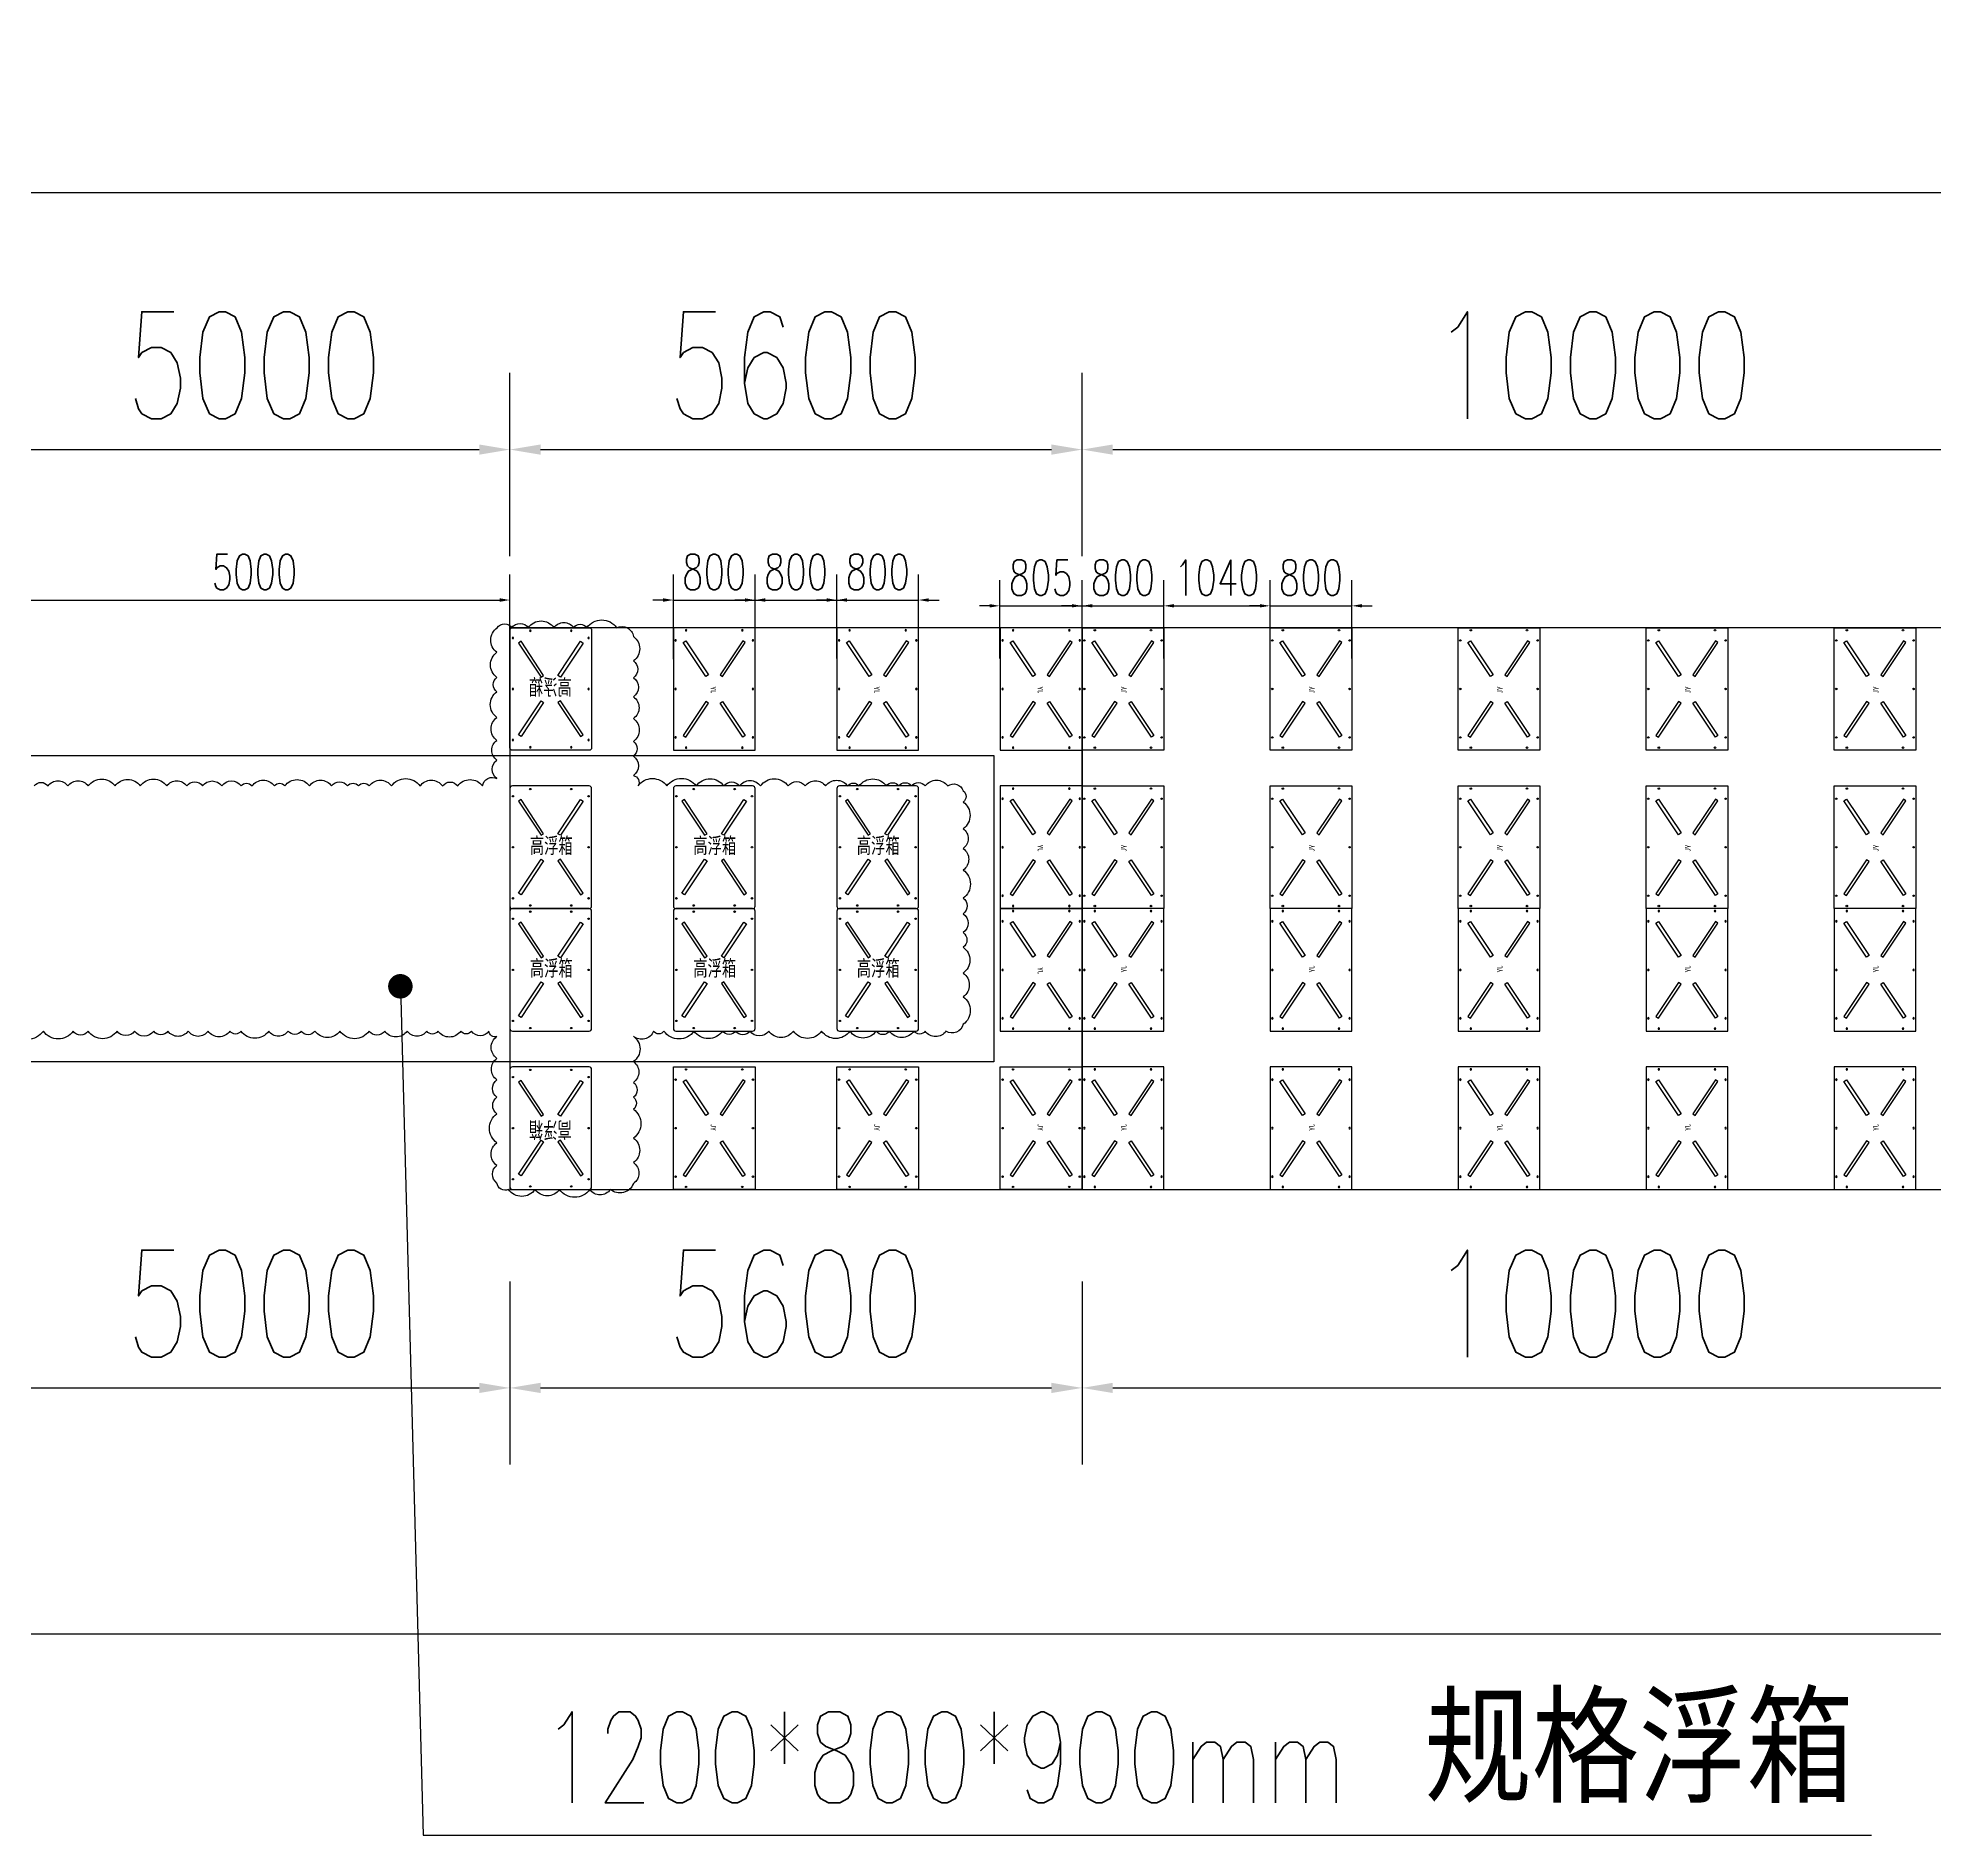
# Model space of a CAD drawing. Header units: millimetres. Extents: x -1471591 to 944464, y -468930 to 547002.
# Drawn here: x -963411 to -944853, y 50202 to 67797 of the extents above; entities that cross this region are included whole.
import ezdxf

# ---------------------------------------------------------------- set-up
doc = ezdxf.new("R2010")
doc.units = ezdxf.units.MM
doc.header["$LTSCALE"] = 10
doc.header["$PDMODE"] = 35
for name, color, linetype in [('DIM_LEAD', 3, 'Continuous'), ('PUB_TEXT', 7, 'Continuous'), ('W-FLOAT_BOWL浮筒', 253, 'Continuous'), ('W-STEEL_FRAME钢架', 3, 'Continuous')]:
    doc.layers.add(name, color=color, linetype=linetype)
doc.styles.add('_TCH_DIM', font='SIMPLEX.shx', dxfattribs={"bigfont": 'hztxt.shx'})
doc.styles.get("Standard").update_dxf_attribs({"font": 'simplex.shx', "width": 0.8, "bigfont": 'hztxt.shx'})
doc.styles.add('STANDARD_T3', font='simplex.shx', dxfattribs={"width": 0.7, "bigfont": 'hztxt.shx'})
doc.styles.add('黑体', font='simhei.ttf', dxfattribs={"width": 0.8})
doc.dimstyles.new('W&&100', dxfattribs={"dimtxt": 350, "dimasz": 100, "dimexe": 250, "dimexo": 300, "dimgap": 100, "dimtad": 1, "dimdec": 0, "dimzin": 0, "dimdsep": 46, "dimtxsty": 'STANDARD_T3', "dimcen": 0.09, "dimclrd": 1, "dimclre": 1, "dimclrt": 7, "dimazin": 2, "dimtfac": 1, "dimtdec": 0, "dimtix": 1, "dimtmove": 2, "dimatfit": 3, "dimfxl": 0, "dimtolj": 1, "dimtzin": 0, "dimarcsym": 0})
doc.dimstyles.new('W&&300', dxfattribs={"dimtxt": 1050, "dimasz": 300, "dimexe": 750, "dimexo": 900, "dimgap": 300, "dimtad": 1, "dimdec": 0, "dimzin": 0, "dimdsep": 46, "dimtxsty": 'STANDARD_T3', "dimcen": 0.09, "dimclrd": 1, "dimclre": 1, "dimclrt": 7, "dimazin": 2, "dimtfac": 1, "dimtdec": 0, "dimtix": 1, "dimtmove": 2, "dimatfit": 3, "dimfxl": 0, "dimtolj": 1, "dimtzin": 0, "dimarcsym": 0})

# ---------------------------------------------------------------- blocks, each defined once
blk = doc.blocks.new('*D1755')
at = {"layer": 'Defpoints', "color": 0, "transparency": 16777216}
for p in [(-885692, 66283), (-980692, 62023), (-885692, 62023)]:
    blk.add_point(p, dxfattribs=at)
at = {"layer": 'W-STEEL_FRAME钢架', "color": 1, "lineweight": -2, "transparency": 16777216}
for p, q in [((-980692, 62923), (-980692, 67033)), ((-885692, 62923), (-885692, 67033)), ((-980392, 66283), (-885992, 66283))]:
    blk.add_line(p, q, dxfattribs=at)
at = {"layer": 'W-STEEL_FRAME钢架', "color": 1, "transparency": 16777216}
for points in [[(-980392, 66333), (-980392, 66233), (-980692, 66283)], [(-885992, 66333), (-885992, 66233), (-885692, 66283)]]:
    blk.add_solid(points, dxfattribs=at)
at = {"layer": 'W-STEEL_FRAME钢架', "color": 7, "transparency": 16777216, "insert": (-933192, 67108), "char_height": 1050, "attachment_point": 5, "style": 'STANDARD_T3'}
blk.add_mtext('\\A1;95000', dxfattribs=at)
blk = doc.blocks.new('*D1107')
at = {"layer": 'Defpoints', "color": 0, "transparency": 16777216}
for p in [(-958792, 62294), (-963792, 61423), (-958792, 61423)]:
    blk.add_point(p, dxfattribs=at)
at = {"layer": 'W-STEEL_FRAME钢架', "color": 1, "lineweight": -2, "transparency": 16777216}
for p, q in [((-963792, 61723), (-963792, 62544)), ((-958792, 61723), (-958792, 62544)), ((-963692, 62294), (-958892, 62294))]:
    blk.add_line(p, q, dxfattribs=at)
at = {"layer": 'W-STEEL_FRAME钢架', "color": 1, "transparency": 16777216}
for points in [[(-963692, 62311), (-963692, 62277), (-963792, 62294)], [(-958892, 62311), (-958892, 62277), (-958792, 62294)]]:
    blk.add_solid(points, dxfattribs=at)
at = {"layer": 'W-STEEL_FRAME钢架', "color": 7, "transparency": 16777216, "insert": (-961292, 62569), "char_height": 350, "attachment_point": 5, "style": 'STANDARD_T3'}
blk.add_mtext('\\A1;5000', dxfattribs=at)
blk = doc.blocks.new('*D1108')
at = {"layer": 'Defpoints', "color": 0, "transparency": 16777216}
for p in [(-956392, 62294), (-957192, 61416), (-956392, 61423)]:
    blk.add_point(p, dxfattribs=at)
at = {"layer": 'W-STEEL_FRAME钢架', "color": 1, "lineweight": -2, "transparency": 16777216}
for p, q in [((-957192, 61716), (-957192, 62544)), ((-956392, 61723), (-956392, 62544)), ((-957292, 62294), (-957392, 62294)), ((-957192, 62294), (-956392, 62294)), ((-956292, 62294), (-956192, 62294))]:
    blk.add_line(p, q, dxfattribs=at)
at = {"layer": 'W-STEEL_FRAME钢架', "color": 1, "transparency": 16777216}
for points in [[(-957292, 62311), (-957292, 62277), (-957192, 62294)], [(-956292, 62311), (-956292, 62277), (-956392, 62294)]]:
    blk.add_solid(points, dxfattribs=at)
at = {"layer": 'W-STEEL_FRAME钢架', "color": 7, "transparency": 16777216, "insert": (-956792, 62569), "char_height": 350, "attachment_point": 5, "style": 'STANDARD_T3'}
blk.add_mtext('\\A1;800', dxfattribs=at)
blk = doc.blocks.new('*D1109')
at = {"layer": 'Defpoints', "color": 0, "transparency": 16777216}
for p in [(-955592, 62294), (-956392, 61423), (-955592, 61423)]:
    blk.add_point(p, dxfattribs=at)
at = {"layer": 'W-STEEL_FRAME钢架', "color": 1, "lineweight": -2, "transparency": 16777216}
for p, q in [((-956392, 61723), (-956392, 62544)), ((-955592, 61723), (-955592, 62544)), ((-956492, 62294), (-956592, 62294)), ((-956392, 62294), (-955592, 62294)), ((-955492, 62294), (-955392, 62294))]:
    blk.add_line(p, q, dxfattribs=at)
at = {"layer": 'W-STEEL_FRAME钢架', "color": 1, "transparency": 16777216}
for points in [[(-956492, 62311), (-956492, 62277), (-956392, 62294)], [(-955492, 62311), (-955492, 62277), (-955592, 62294)]]:
    blk.add_solid(points, dxfattribs=at)
at = {"layer": 'W-STEEL_FRAME钢架', "color": 7, "transparency": 16777216, "insert": (-955992, 62569), "char_height": 350, "attachment_point": 5, "style": 'STANDARD_T3'}
blk.add_mtext('\\A1;800', dxfattribs=at)
blk = doc.blocks.new('*D1110')
at = {"layer": 'Defpoints', "color": 0, "transparency": 16777216}
for p in [(-954792, 62294), (-955592, 61423), (-954792, 61423)]:
    blk.add_point(p, dxfattribs=at)
at = {"layer": 'W-STEEL_FRAME钢架', "color": 1, "lineweight": -2, "transparency": 16777216}
for p, q in [((-955592, 61723), (-955592, 62544)), ((-954792, 61723), (-954792, 62544)), ((-955692, 62294), (-955792, 62294)), ((-955592, 62294), (-954792, 62294)), ((-954692, 62294), (-954592, 62294))]:
    blk.add_line(p, q, dxfattribs=at)
at = {"layer": 'W-STEEL_FRAME钢架', "color": 1, "transparency": 16777216}
for points in [[(-955692, 62311), (-955692, 62277), (-955592, 62294)], [(-954692, 62311), (-954692, 62277), (-954792, 62294)]]:
    blk.add_solid(points, dxfattribs=at)
at = {"layer": 'W-STEEL_FRAME钢架', "color": 7, "transparency": 16777216, "insert": (-955192, 62569), "char_height": 350, "attachment_point": 5, "style": 'STANDARD_T3'}
blk.add_mtext('\\A1;800', dxfattribs=at)
blk = doc.blocks.new('*D50')
at = {"layer": 'Defpoints', "color": 0, "transparency": 16777216}
for p in [(-953192, 62237), (-953997, 61423), (-953192, 61423)]:
    blk.add_point(p, dxfattribs=at)
at = {"layer": 'W-STEEL_FRAME钢架', "color": 1, "lineweight": -2, "transparency": 16777216}
for p, q in [((-953997, 61723), (-953997, 62487)), ((-953192, 61723), (-953192, 62487)), ((-954097, 62237), (-954197, 62237)), ((-953997, 62237), (-953192, 62237)), ((-953092, 62237), (-952992, 62237))]:
    blk.add_line(p, q, dxfattribs=at)
at = {"layer": 'W-STEEL_FRAME钢架', "color": 1, "transparency": 16777216}
for points in [[(-954097, 62254), (-954097, 62221), (-953997, 62237)], [(-953092, 62254), (-953092, 62221), (-953192, 62237)]]:
    blk.add_solid(points, dxfattribs=at)
at = {"layer": 'W-STEEL_FRAME钢架', "color": 1, "transparency": 16777216, "insert": (-953595, 62512), "char_height": 350, "attachment_point": 5, "style": 'STANDARD_T3'}
blk.add_mtext('\\A1;805', dxfattribs=at)
blk = doc.blocks.new('*D51')
at = {"layer": 'Defpoints', "color": 0, "transparency": 16777216}
for p in [(-952392, 62237), (-953192, 61423), (-952392, 61423)]:
    blk.add_point(p, dxfattribs=at)
at = {"layer": 'W-STEEL_FRAME钢架', "color": 1, "lineweight": -2, "transparency": 16777216}
for p, q in [((-953192, 61723), (-953192, 62487)), ((-952392, 61723), (-952392, 62487)), ((-953292, 62237), (-953392, 62237)), ((-953192, 62237), (-952392, 62237)), ((-952292, 62237), (-952192, 62237))]:
    blk.add_line(p, q, dxfattribs=at)
at = {"layer": 'W-STEEL_FRAME钢架', "color": 1, "transparency": 16777216}
for points in [[(-953292, 62254), (-953292, 62221), (-953192, 62237)], [(-952292, 62254), (-952292, 62221), (-952392, 62237)]]:
    blk.add_solid(points, dxfattribs=at)
at = {"layer": 'W-STEEL_FRAME钢架', "color": 7, "transparency": 16777216, "insert": (-952792, 62512), "char_height": 350, "attachment_point": 5, "style": 'STANDARD_T3'}
blk.add_mtext('\\A1;800', dxfattribs=at)
blk = doc.blocks.new('*D52')
at = {"layer": 'Defpoints', "color": 0, "transparency": 16777216}
for p in [(-951352, 62237), (-952392, 61423), (-951352, 61423)]:
    blk.add_point(p, dxfattribs=at)
at = {"layer": 'W-STEEL_FRAME钢架', "color": 1, "lineweight": -2, "transparency": 16777216}
for p, q in [((-952392, 61723), (-952392, 62487)), ((-951352, 61723), (-951352, 62487)), ((-952292, 62237), (-951452, 62237))]:
    blk.add_line(p, q, dxfattribs=at)
at = {"layer": 'W-STEEL_FRAME钢架', "color": 1, "transparency": 16777216}
for points in [[(-952292, 62254), (-952292, 62221), (-952392, 62237)], [(-951452, 62254), (-951452, 62221), (-951352, 62237)]]:
    blk.add_solid(points, dxfattribs=at)
at = {"layer": 'W-STEEL_FRAME钢架', "color": 7, "transparency": 16777216, "insert": (-951872, 62512), "char_height": 350, "attachment_point": 5, "style": 'STANDARD_T3'}
blk.add_mtext('\\A1;1040', dxfattribs=at)
blk = doc.blocks.new('*D53')
at = {"layer": 'Defpoints', "color": 0, "transparency": 16777216}
for p in [(-950552, 62237), (-951352, 61423), (-950552, 61423)]:
    blk.add_point(p, dxfattribs=at)
at = {"layer": 'W-STEEL_FRAME钢架', "color": 1, "lineweight": -2, "transparency": 16777216}
for p, q in [((-951352, 61723), (-951352, 62487)), ((-950552, 61723), (-950552, 62487)), ((-951452, 62237), (-951552, 62237)), ((-951352, 62237), (-950552, 62237)), ((-950452, 62237), (-950352, 62237))]:
    blk.add_line(p, q, dxfattribs=at)
at = {"layer": 'W-STEEL_FRAME钢架', "color": 1, "transparency": 16777216}
for points in [[(-951452, 62254), (-951452, 62221), (-951352, 62237)], [(-950452, 62254), (-950452, 62221), (-950552, 62237)]]:
    blk.add_solid(points, dxfattribs=at)
at = {"layer": 'W-STEEL_FRAME钢架', "color": 7, "transparency": 16777216, "insert": (-950952, 62512), "char_height": 350, "attachment_point": 5, "style": 'STANDARD_T3'}
blk.add_mtext('\\A1;800', dxfattribs=at)
blk = doc.blocks.new('*D1112')
at = {"color": 1, "lineweight": -2, "transparency": 16777216}
for p, q in [((-963792, 55623), (-963792, 53830)), ((-958792, 55623), (-958792, 53830)), ((-963492, 54580), (-959092, 54580))]:
    blk.add_line(p, q, dxfattribs=at)
at = {"color": 1, "transparency": 16777216}
for points in [[(-963492, 54630), (-963492, 54530), (-963792, 54580)], [(-959092, 54630), (-959092, 54530), (-958792, 54580)]]:
    blk.add_solid(points, dxfattribs=at)
at = {"layer": 'Defpoints', "color": 0, "transparency": 16777216}
for p in [(-963792, 56523), (-958792, 56523), (-958792, 54580)]:
    blk.add_point(p, dxfattribs=at)
at = {"color": 7, "transparency": 16777216, "insert": (-961292, 55405), "char_height": 1050, "attachment_point": 5, "style": 'STANDARD_T3'}
blk.add_mtext('\\A1;5000', dxfattribs=at)
blk = doc.blocks.new('*D1113')
at = {"color": 1, "lineweight": -2, "transparency": 16777216}
for p, q in [((-958792, 55623), (-958792, 53830)), ((-953192, 55623), (-953192, 53830)), ((-958492, 54580), (-953492, 54580))]:
    blk.add_line(p, q, dxfattribs=at)
at = {"color": 1, "transparency": 16777216}
for points in [[(-958492, 54630), (-958492, 54530), (-958792, 54580)], [(-953492, 54630), (-953492, 54530), (-953192, 54580)]]:
    blk.add_solid(points, dxfattribs=at)
at = {"layer": 'Defpoints', "color": 0, "transparency": 16777216}
for p in [(-958792, 56523), (-953192, 56523), (-953192, 54580)]:
    blk.add_point(p, dxfattribs=at)
at = {"color": 7, "transparency": 16777216, "insert": (-955992, 55405), "char_height": 1050, "attachment_point": 5, "style": 'STANDARD_T3'}
blk.add_mtext('\\A1;5600', dxfattribs=at)
blk = doc.blocks.new('*D69')
at = {"color": 1, "lineweight": -2, "transparency": 16777216}
for p, q in [((-953192, 55623), (-953192, 53830)), ((-943192, 55623), (-943192, 53830)), ((-952892, 54580), (-943492, 54580))]:
    blk.add_line(p, q, dxfattribs=at)
at = {"color": 1, "transparency": 16777216}
for points in [[(-952892, 54630), (-952892, 54530), (-953192, 54580)], [(-943492, 54630), (-943492, 54530), (-943192, 54580)]]:
    blk.add_solid(points, dxfattribs=at)
at = {"layer": 'Defpoints', "color": 0, "transparency": 16777216}
for p in [(-953192, 56523), (-943192, 56523), (-943192, 54580)]:
    blk.add_point(p, dxfattribs=at)
at = {"color": 7, "transparency": 16777216, "insert": (-948192, 55405), "char_height": 1050, "attachment_point": 5, "style": 'STANDARD_T3'}
blk.add_mtext('\\A1;10000', dxfattribs=at)
blk = doc.blocks.new('*D72')
at = {"color": 1, "lineweight": -2, "transparency": 16777216}
for p, q in [((-980692, 55623), (-980692, 51423)), ((-885692, 55623), (-885692, 51423)), ((-980392, 52173), (-885992, 52173))]:
    blk.add_line(p, q, dxfattribs=at)
at = {"color": 1, "transparency": 16777216}
for points in [[(-980392, 52223), (-980392, 52123), (-980692, 52173)], [(-885992, 52223), (-885992, 52123), (-885692, 52173)]]:
    blk.add_solid(points, dxfattribs=at)
at = {"layer": 'Defpoints', "color": 0, "transparency": 16777216}
for p in [(-980692, 56523), (-885692, 56523), (-885692, 52173)]:
    blk.add_point(p, dxfattribs=at)
at = {"color": 7, "transparency": 16777216, "insert": (-933192, 52998), "char_height": 1050, "attachment_point": 5, "style": 'STANDARD_T3'}
blk.add_mtext('\\A1;95000', dxfattribs=at)
blk = doc.blocks.new('*U173')
at = {"layer": 'W-FLOAT_BOWL浮筒'}
for p, q in [((-400, 575), (-400, -575)), ((375, 600), (-375, 600)), ((400, -575), (400, 575)), ((-375, -600), (375, -600))]:
    blk.add_line(p, q, dxfattribs=at)
at = {"layer": 'W-FLOAT_BOWL浮筒', "color": 3}
for p, q in [((-193, 570), (-207, 570)), ((-200, 563), (-200, 577)), ((207, 570), (193, 570)), ((200, 563), (200, 577)), ((-377, 500), (-363, 500)), ((-370, 493), (-370, 507)), ((377, 500), (363, 500)), ((370, 493), (370, 507)), ((-377, 0), (-363, 0)), ((-370, -7), (-370, 7)), ((377, 0), (363, 0)), ((370, -7), (370, 7)), ((-377, -500), (-363, -500)), ((-370, -507), (-370, -493)), ((377, -500), (363, -500)), ((370, -507), (370, -493)), ((-193, -570), (-207, -570)), ((-200, -577), (-200, -563)), ((207, -570), (193, -570)), ((200, -577), (200, -563))]:
    blk.add_line(p, q, dxfattribs=at)
at = {"layer": 'W-FLOAT_BOWL浮筒', "ltscale": 100}
for points in [[(-316, 450), (-95, 117), (-70, 133), (-291, 467)], [(316, 450), (95, 117), (70, 133), (291, 467)], [(-316, -450), (-95, -117), (-70, -133), (-291, -467)], [(316, -450), (95, -117), (70, -133), (291, -467)]]:
    blk.add_lwpolyline(points, close=True, dxfattribs=at)
at = {"layer": 'W-FLOAT_BOWL浮筒'}
for centre in [(-200, 570), (200, 570), (-370, 500), (370, 500), (-370, 0), (370, 0), (-370, -500), (370, -500), (-200, -570), (200, -570)]:
    blk.add_circle(centre, 7, dxfattribs=at)
for centre, start, end in [((-375, 575), 90, 180), ((375, 575), 0, 90), ((-375, -575), 180, 270), ((375, -575), 270, 0)]:
    blk.add_arc(centre, 25, start, end, dxfattribs=at)
at = {"layer": 'PUB_TEXT', "width": 0.8}
blk.add_text('高浮箱', height=175, dxfattribs=at).set_placement((-205, -77))
blk = doc.blocks.new('*U174')
at = {"color": 0, "linetype": 'ByBlock', "lineweight": -2}
for p in [(0, 0), (1600, 0), (3200, 0), (0, -1200), (1600, -1200), (3200, -1200)]:
    blk.add_blockref('*U173', p, dxfattribs=at)
blk = doc.blocks.new('$matou$00000186')
for points in [[(-600, 400), (600, 400), (600, -400), (-600, -400)], [(-456, 304), (-472, 279), (-140, 57), (-123, 82)], [(456, 304), (472, 279), (140, 57), (123, 82)], [(-456, -304), (-472, -279), (-140, -57), (-123, -82)], [(456, -304), (472, -279), (140, -57), (123, -82)]]:
    blk.add_lwpolyline(points, close=True)
at = {"color": 1}
for centre in [(-475, 378), (0, 378), (475, 378), (-575, 275), (575, 275), (-575, -275), (-475, -378), (0, -378), (475, -378), (575, -275)]:
    blk.add_circle(centre, 7, dxfattribs=at)
at = {"layer": 'PUB_TEXT', "style": '黑体', "width": 0.8}
blk.add_text('JY', height=52.6, dxfattribs=at).set_placement((-44, -35))
blk = doc.blocks.new('*U532')
at = {"layer": 'W-FLOAT_BOWL浮筒', "rotation": 90}
for p in [(0, 600), (0, -600)]:
    blk.add_blockref('$matou$00000186', p, dxfattribs=at)
blk = doc.blocks.new('*U533')
at = {"color": 0, "linetype": 'ByBlock', "lineweight": -2}
blk.add_blockref('*U532', (0, 0), dxfattribs=at)
blk = doc.blocks.new('*U534')
at = {"layer": 'W-FLOAT_BOWL浮筒', "rotation": 90}
blk.add_blockref('$matou$00000186', (0, 0), dxfattribs=at)
blk = doc.blocks.new('*U535')
at = {"color": 0, "linetype": 'ByBlock', "lineweight": -2}
for p in [(0, 0), (1600, 0), (3200, 0)]:
    blk.add_blockref('*U534', p, dxfattribs=at)
blk = doc.blocks.new('*U536')
at = {"layer": 'W-FLOAT_BOWL浮筒', "rotation": 90}
blk.add_blockref('$matou$00000186', (0, 0), dxfattribs=at)
blk = doc.blocks.new('*U537')
at = {"color": 0, "linetype": 'ByBlock', "lineweight": -2}
for p in [(0, 0), (1600, 0), (3200, 0)]:
    blk.add_blockref('*U536', p, dxfattribs=at)
blk = doc.blocks.new('*U542')
at = {"layer": 'W-FLOAT_BOWL浮筒', "rotation": 90}
blk.add_blockref('$matou$00000186', (0, 0), dxfattribs=at)
blk = doc.blocks.new('*U543')
at = {"color": 0, "linetype": 'ByBlock', "lineweight": -2}
for p in [(0, 1550), (1840, 1550), (3680, 1550), (5520, 1550), (7360, 1550), (9200, 1550), (0, 0), (1840, 0), (3680, 0), (5520, 0), (7360, 0), (9200, 0)]:
    blk.add_blockref('*U542', p, dxfattribs=at)
blk = doc.blocks.new('*U544')
at = {"layer": 'W-FLOAT_BOWL浮筒', "rotation": 90}
blk.add_blockref('$matou$00000186', (0, 0), dxfattribs=at)
blk = doc.blocks.new('*U545')
at = {"color": 0, "linetype": 'ByBlock', "lineweight": -2}
for p in [(0, 1550), (1840, 1550), (3680, 1550), (5520, 1550), (7360, 1550), (9200, 1550), (0, 0), (1840, 0), (3680, 0), (5520, 0), (7360, 0), (9200, 0)]:
    blk.add_blockref('*U544', p, dxfattribs=at)
blk = doc.blocks.new('*U1100')
at = {"layer": 'W-FLOAT_BOWL浮筒'}
for p, q in [((-400, 575), (-400, -575)), ((375, 600), (-375, 600)), ((400, -575), (400, 575)), ((-375, -600), (375, -600))]:
    blk.add_line(p, q, dxfattribs=at)
at = {"layer": 'W-FLOAT_BOWL浮筒', "color": 3}
for p, q in [((-193, 570), (-207, 570)), ((-200, 563), (-200, 577)), ((207, 570), (193, 570)), ((200, 563), (200, 577)), ((-377, 500), (-363, 500)), ((-370, 493), (-370, 507)), ((377, 500), (363, 500)), ((370, 493), (370, 507)), ((-377, 0), (-363, 0)), ((-370, -7), (-370, 7)), ((377, 0), (363, 0)), ((370, -7), (370, 7)), ((-377, -500), (-363, -500)), ((-370, -507), (-370, -493)), ((377, -500), (363, -500)), ((370, -507), (370, -493)), ((-193, -570), (-207, -570)), ((-200, -577), (-200, -563)), ((207, -570), (193, -570)), ((200, -577), (200, -563))]:
    blk.add_line(p, q, dxfattribs=at)
at = {"layer": 'W-FLOAT_BOWL浮筒', "ltscale": 100}
for points in [[(-316, 450), (-95, 117), (-70, 133), (-291, 467)], [(316, 450), (95, 117), (70, 133), (291, 467)], [(-316, -450), (-95, -117), (-70, -133), (-291, -467)], [(316, -450), (95, -117), (70, -133), (291, -467)]]:
    blk.add_lwpolyline(points, close=True, dxfattribs=at)
at = {"layer": 'W-FLOAT_BOWL浮筒'}
for centre in [(-200, 570), (200, 570), (-370, 500), (370, 500), (-370, 0), (370, 0), (-370, -500), (370, -500), (-200, -570), (200, -570)]:
    blk.add_circle(centre, 7, dxfattribs=at)
for centre, start, end in [((-375, 575), 90, 180), ((375, 575), 0, 90), ((-375, -575), 180, 270), ((375, -575), 270, 0)]:
    blk.add_arc(centre, 25, start, end, dxfattribs=at)
at = {"layer": 'PUB_TEXT', "width": 0.8}
blk.add_text('高浮箱', height=175, dxfattribs=at).set_placement((-205, -77))
blk = doc.blocks.new('*U1099')
at = {"color": 0, "linetype": 'ByBlock', "lineweight": -2}
blk.add_blockref('*U1100', (0, 0), dxfattribs=at)
blk = doc.blocks.new('*U1102')
at = {"layer": 'W-FLOAT_BOWL浮筒'}
for p, q in [((-400, 575), (-400, -575)), ((375, 600), (-375, 600)), ((400, -575), (400, 575)), ((-375, -600), (375, -600))]:
    blk.add_line(p, q, dxfattribs=at)
at = {"layer": 'W-FLOAT_BOWL浮筒', "color": 3}
for p, q in [((-193, 570), (-207, 570)), ((-200, 563), (-200, 577)), ((207, 570), (193, 570)), ((200, 563), (200, 577)), ((-377, 500), (-363, 500)), ((-370, 493), (-370, 507)), ((377, 500), (363, 500)), ((370, 493), (370, 507)), ((-377, 0), (-363, 0)), ((-370, -7), (-370, 7)), ((377, 0), (363, 0)), ((370, -7), (370, 7)), ((-377, -500), (-363, -500)), ((-370, -507), (-370, -493)), ((377, -500), (363, -500)), ((370, -507), (370, -493)), ((-193, -570), (-207, -570)), ((-200, -577), (-200, -563)), ((207, -570), (193, -570)), ((200, -577), (200, -563))]:
    blk.add_line(p, q, dxfattribs=at)
at = {"layer": 'W-FLOAT_BOWL浮筒', "ltscale": 100}
for points in [[(-316, 450), (-95, 117), (-70, 133), (-291, 467)], [(316, 450), (95, 117), (70, 133), (291, 467)], [(-316, -450), (-95, -117), (-70, -133), (-291, -467)], [(316, -450), (95, -117), (70, -133), (291, -467)]]:
    blk.add_lwpolyline(points, close=True, dxfattribs=at)
at = {"layer": 'W-FLOAT_BOWL浮筒'}
for centre in [(-200, 570), (200, 570), (-370, 500), (370, 500), (-370, 0), (370, 0), (-370, -500), (370, -500), (-200, -570), (200, -570)]:
    blk.add_circle(centre, 7, dxfattribs=at)
for centre, start, end in [((-375, 575), 90, 180), ((375, 575), 0, 90), ((-375, -575), 180, 270), ((375, -575), 270, 0)]:
    blk.add_arc(centre, 25, start, end, dxfattribs=at)
at = {"layer": 'PUB_TEXT', "width": 0.8}
blk.add_text('高浮箱', height=175, dxfattribs=at).set_placement((-205, -77))
blk = doc.blocks.new('*U1101')
at = {"color": 0, "linetype": 'ByBlock', "lineweight": -2}
blk.add_blockref('*U1102', (0, 0), dxfattribs=at)
blk = doc.blocks.new('*D1893')
at = {"color": 1, "lineweight": -2, "transparency": 16777216}
for p, q in [((-963792, 62723), (-963792, 64517)), ((-958792, 62723), (-958792, 64517)), ((-963492, 63767), (-959092, 63767))]:
    blk.add_line(p, q, dxfattribs=at)
at = {"color": 1, "transparency": 16777216}
for points in [[(-963492, 63817), (-963492, 63717), (-963792, 63767)], [(-959092, 63817), (-959092, 63717), (-958792, 63767)]]:
    blk.add_solid(points, dxfattribs=at)
at = {"layer": 'Defpoints', "color": 0, "transparency": 16777216}
for p in [(-958792, 63767), (-963792, 61823), (-958792, 61823)]:
    blk.add_point(p, dxfattribs=at)
at = {"color": 7, "transparency": 16777216, "insert": (-961292, 64592), "char_height": 1050, "attachment_point": 5, "style": 'STANDARD_T3'}
blk.add_mtext('\\A1;5000', dxfattribs=at)
blk = doc.blocks.new('*D1890')
at = {"color": 1, "lineweight": -2, "transparency": 16777216}
for p, q in [((-958792, 62723), (-958792, 64517)), ((-953192, 62723), (-953192, 64517)), ((-958492, 63767), (-953492, 63767))]:
    blk.add_line(p, q, dxfattribs=at)
at = {"color": 1, "transparency": 16777216}
for points in [[(-958492, 63817), (-958492, 63717), (-958792, 63767)], [(-953492, 63817), (-953492, 63717), (-953192, 63767)]]:
    blk.add_solid(points, dxfattribs=at)
at = {"layer": 'Defpoints', "color": 0, "transparency": 16777216}
for p in [(-953192, 63767), (-958792, 61823), (-953192, 61823)]:
    blk.add_point(p, dxfattribs=at)
at = {"color": 7, "transparency": 16777216, "insert": (-955992, 64592), "char_height": 1050, "attachment_point": 5, "style": 'STANDARD_T3'}
blk.add_mtext('\\A1;5600', dxfattribs=at)
blk = doc.blocks.new('*D1894')
at = {"color": 1, "lineweight": -2, "transparency": 16777216}
for p, q in [((-953192, 62723), (-953192, 64517)), ((-943192, 62723), (-943192, 64517)), ((-952892, 63767), (-943492, 63767))]:
    blk.add_line(p, q, dxfattribs=at)
at = {"color": 1, "transparency": 16777216}
for points in [[(-952892, 63817), (-952892, 63717), (-953192, 63767)], [(-943492, 63817), (-943492, 63717), (-943192, 63767)]]:
    blk.add_solid(points, dxfattribs=at)
at = {"layer": 'Defpoints', "color": 0, "transparency": 16777216}
for p in [(-943192, 63767), (-953192, 61823), (-943192, 61823)]:
    blk.add_point(p, dxfattribs=at)
at = {"color": 7, "transparency": 16777216, "insert": (-948192, 64592), "char_height": 1050, "attachment_point": 5, "style": 'STANDARD_T3'}
blk.add_mtext('\\A1;10000', dxfattribs=at)

msp = doc.modelspace()

# ---------------------------------------------------------------- linework, layer by layer
msp.add_lwpolyline([(-963447.6, 60473.2, -0.5205671), (-963312.6, 60473.2, -0.5205671), (-963118.1, 60473.2, -0.5205671), (-962918, 60473.2, -0.5205671), (-962655.8, 60473.2, -0.5205671), (-962409.1, 60473.2, -0.5205671), (-962150.7, 60473.2, -0.5205671), (-961954.3, 60473.2, -0.5205671), (-961799.7, 60473.2, -0.5205671), (-961611.6, 60473.2, -0.5205671), (-961422.7, 60473.2, -0.5205671), (-961315.8, 60473.2, -0.5205671), (-961096.9, 60473.2, -0.5205671), (-960994.1, 60473.2, -0.5205671), (-960754.5, 60473.2, -0.5205671), (-960536.8, 60473.2, -0.5205671), (-960380.7, 60473.2, -0.5205671), (-960273.9, 60473.2, -0.5205671), (-960169, 60473.2, -0.5205671), (-959950.5, 60473.2, -0.5205671), (-959671.8, 60473.2, -0.5205671), (-959451.3, 60473.2, -0.5205671), (-959302.5, 60473.2, -0.5205671), (-959060.9, 60473.2, -0.5205671), (-958918.5, 60546.2, -0.5205671), (-958918.5, 60727.1, -0.5205671), (-958918.5, 60920.1, -0.5205671), (-958918.5, 61143.7, -0.5205671), (-958918.5, 61395.9, -0.5205671), (-958918.5, 61536.6, -0.5205671), (-958918.5, 61782.1, -0.5205671), (-958916.3, 62023.2, -0.5205671), (-958771.5, 62023.2, -0.5205671), (-958612.7, 62023.2, -0.5205671), (-958360.5, 62023.2, -0.5205671), (-958168, 62023.2, -0.5205671), (-958038.9, 62023.2, -0.5205671), (-957747.2, 62023.2, -0.5205671), (-957583.4, 61935.6, -0.5205671), (-957583.4, 61698.7, -0.5205671), (-957583.4, 61533.2, -0.5205671), (-957583.4, 61346.4, -0.5205671), (-957583.4, 61132.5, -0.5205671), (-957583.4, 60910.5, -0.5205671), (-957583.4, 60765.9, -0.5205671), (-957583.4, 60575.5, -0.5205671), (-957537.7, 60473.2, -0.5205671), (-957255.9, 60473.2, -0.5205671), (-956968.6, 60473.2, -0.5205671), (-956697.4, 60473.2, -0.5205671), (-956544.7, 60473.2, -0.5205671), (-956339.8, 60473.2, -0.5205671), (-956068.9, 60473.2, -0.5205671), (-955900.8, 60473.2, -0.5205671), (-955701.8, 60473.2, -0.5205671), (-955486.4, 60473.2, -0.5205671), (-955374.9, 60473.2, -0.5205671), (-955107, 60473.2, -0.5205671), (-954985.9, 60473.2, -0.5205671), (-954861.2, 60473.2, -0.5205671), (-954727.5, 60473.2, -0.5205671), (-954507, 60473.2, -0.5205671), (-954356, 60425.7, -0.5205671), (-954356, 60316, -0.5205671), (-954356, 60055.4, -0.5205671), (-954356, 59860.7, -0.5205671), (-954356, 59650.5, -0.5205671), (-954356, 59375.7, -0.5205671), (-954356, 59222.5, -0.5205671), (-954356, 59038, -0.5205671), (-954356, 58894.8, -0.5205671), (-954356, 58641.5, -0.5205671), (-954356, 58409.7, -0.5205671), (-954356, 58139.8, -0.5205671), (-954523.8, 58073.2, -0.5205671), (-954727.3, 58073.2, -0.5205671), (-954838, 58073.2, -0.5205671), (-955076.5, 58073.2, -0.5205671), (-955206.8, 58073.2, -0.5205671), (-955465.3, 58073.2, -0.5205671), (-955741.6, 58073.2, -0.5205671), (-956017.2, 58073.2, -0.5205671), (-956259.1, 58073.2, -0.5205671), (-956441.9, 58073.2, -0.5205671), (-956582.4, 58073.2, -0.5205671), (-956710.3, 58073.2, -0.5205671), (-956990.4, 58073.2, -0.5205671), (-957284.1, 58073.2, -0.5205671), (-957386.5, 58073.2, -0.5205671), (-957583.4, 58023.9, -0.5205671), (-957583.4, 57774.6, -0.5205671), (-957583.4, 57570.8, -0.5205671), (-957583.4, 57425.4, -0.5205671), (-957583.4, 57308.9, -0.5205671), (-957583.4, 57025.5, -0.5205671), (-957583.4, 56785.6, -0.5205671), (-957583.4, 56580.1, -0.5205671), (-957807.7, 56523.2, -0.5205671), (-958010.2, 56523.2, -0.5205671), (-958305.9, 56523.2, -0.5205671), (-958544.7, 56523.2, -0.5205671), (-958806.4, 56523.2, -0.5205671), (-958918.5, 56585.8, -0.5205671), (-958918.5, 56758.7, -0.5205671), (-958918.5, 56980, -0.5205671), (-958918.5, 57263.9, -0.5205671), (-958918.5, 57425.1, -0.5205671), (-958918.5, 57595.2, -0.5205671), (-958918.5, 57806.1, -0.5205671), (-958918.5, 58022.1, -0.5205671), (-958996.6, 58073.2, -0.5205671), (-959167.2, 58073.2, -0.5205671), (-959271.8, 58073.2, -0.5205671), (-959496.1, 58073.2, -0.5205671), (-959605.8, 58073.2, -0.5205671), (-959797.2, 58073.2, -0.5205671), (-960017.2, 58073.2, -0.5205671), (-960169, 58073.2, -0.5205671), (-960455.1, 58073.2, -0.5205671), (-960699.7, 58073.2, -0.5205671), (-960833.6, 58073.2, -0.5205671), (-960961.5, 58073.2, -0.5205671), (-961152.7, 58073.2, -0.5205671), (-961423.2, 58073.2, -0.5205671), (-961532.2, 58073.2, -0.5205671), (-961745.4, 58073.2, -0.5205671), (-961941.2, 58073.2, -0.5205671), (-962138.6, 58073.2, -0.5205671), (-962278.1, 58073.2, -0.5205671), (-962466.5, 58073.2, -0.5205671), (-962635.5, 58073.2, -0.5205671), (-962920.1, 58073.2, -0.5205671), (-963067, 58073.2, -0.5205671), (-963357.9, 58073.2, -0.5205671), (-963665.7, 58073.2, -0.5205671)], format="xyb")
at = {"layer": 'DIM_LEAD'}
for p, q in [((-959863.9, 58512.1), (-959639.7, 50201.9)), ((-959639.7, 50201.9), (-945465.8, 50201.9))]:
    msp.add_line(p, q, dxfattribs=at)
at = {"layer": 'DIM_LEAD', "const_width": 120}
msp.add_lwpolyline([(-959865.5, 58572.1, 1), (-959862.3, 58452.1, 1)], format="xyb", close=True, dxfattribs=at)
at = {"layer": 'W-STEEL_FRAME钢架'}
for points in [[(-953192.1, 62023.2), (-958792.1, 62023.2), (-958792.1, 56523.2), (-953192.1, 56523.2)], [(-953192.1, 56523.2), (-943192.1, 56523.2), (-943192.1, 62023.2), (-953192.1, 62023.2)], [(-968528.2, 60773.2), (-954056, 60773.2), (-954056, 57773.2), (-968528.2, 57773.2)]]:
    msp.add_lwpolyline(points, close=True, dxfattribs=at)

# ---------------------------------------------------------------- block references
at = {"xscale": -1}
for name, p in [('*U1099', (-958392.1, 61423.2)), ('*U535', (-953592.1, 61423.2)), ('*U533', (-953592.1, 59273.2))]:
    msp.add_blockref(name, p, dxfattribs=at)
for name, p in [('*U543', (-952792.1, 59873.2)), ('*U174', (-958392.1, 59873.2))]:
    msp.add_blockref(name, p)
at = {"xscale": -1, "rotation": 180}
msp.add_blockref('*U545', (-952792.1, 58673.2), dxfattribs=at)
at = {"rotation": 180}
for name, p in [('*U1101', (-958392.1, 57123.2)), ('*U537', (-953592.1, 57123.2))]:
    msp.add_blockref(name, p, dxfattribs=at)

# ---------------------------------------------------------------- texts
at = {"layer": 'PUB_TEXT', "color": 7, "style": '_TCH_DIM'}
msp.add_text('规格浮箱', height=1050, dxfattribs=at).set_placement((-949840.2, 50516.9))
at = {"layer": 'PUB_TEXT', "color": 7, "style": '_TCH_DIM', "width": 0.705882}
msp.add_text('1200*800*900mm', height=892.5, dxfattribs=at).set_placement((-958480.2, 50516.9))

# ---------------------------------------------------------------- dimensions: what is measured, and where the dimension line sits
for base, p1, p2, picture, middle in [((-958792.1, 63766.7), (-963792.1, 61823.2), (-958792.1, 61823.2), '*D1893', (-961292.1, 64591.7)), ((-953192.1, 63766.7), (-958792.1, 61823.2), (-953192.1, 61823.2), '*D1890', (-955992.1, 64591.7)), ((-943192.1, 63766.7), (-953192.1, 61823.2), (-943192.1, 61823.2), '*D1894', (-948192.1, 64591.7)), ((-885692.1, 52173.4), (-980692.1, 56523.2), (-885692.1, 56523.2), '*D72', (-933192.1, 52998.4)), ((-958792.1, 54579.7), (-963792.1, 56523.2), (-958792.1, 56523.2), '*D1112', (-961292.1, 55404.7)), ((-953192.1, 54579.7), (-958792.1, 56523.2), (-953192.1, 56523.2), '*D1113', (-955992.1, 55404.7)), ((-943192.1, 54579.7), (-953192.1, 56523.2), (-943192.1, 56523.2), '*D69', (-948192.1, 55404.7))]:
    dim = msp.add_linear_dim(base=base, p1=p1, p2=p2, dimstyle='W&&300')
    dim.commit()
    dim.dimension.update_dxf_attribs({"geometry": picture, "text_midpoint": middle})
at = {"layer": 'W-STEEL_FRAME钢架'}
for base, p1, p2, dimstyle, picture, middle in [((-885692.1, 66283.5), (-980692.1, 62023.2), (-885692.1, 62023.2), 'W&&300', '*D1755', (-933192.1, 67108.5)), ((-958792.1, 62294), (-963792.1, 61423.2), (-958792.1, 61423.2), 'W&&100', '*D1107', (-961292.1, 62569)), ((-956392.1, 62294), (-957192.1, 61416.2), (-956392.1, 61423.2), 'W&&100', '*D1108', (-956792.1, 62569)), ((-955592.1, 62294), (-956392.1, 61423.2), (-955592.1, 61423.2), 'W&&100', '*D1109', (-955992.1, 62569)), ((-954792.1, 62294), (-955592.1, 61423.2), (-954792.1, 61423.2), 'W&&100', '*D1110', (-955192.1, 62569)), ((-952392.1, 62237.3), (-953192.1, 61423.2), (-952392.1, 61423.2), 'W&&100', '*D51', (-952792.1, 62512.3)), ((-951352.1, 62237.3), (-952392.1, 61423.2), (-951352.1, 61423.2), 'W&&100', '*D52', (-951872.1, 62512.3)), ((-950552.1, 62237.3), (-951352.1, 61423.2), (-950552.1, 61423.2), 'W&&100', '*D53', (-950952.1, 62512.3))]:
    dim = msp.add_linear_dim(base=base, p1=p1, p2=p2, dimstyle=dimstyle, dxfattribs=at)
    dim.commit()
    dim.dimension.update_dxf_attribs({"geometry": picture, "text_midpoint": middle})
dim = msp.add_linear_dim(base=(-953192.1, 62237.3), p1=(-953997.1, 61423.2), p2=(-953192.1, 61423.2), dimstyle='W&&100', override={"dimclrt": 1}, dxfattribs=at)
dim.commit()
dim.dimension.update_dxf_attribs({"geometry": '*D50', "text_midpoint": (-953594.6, 62512.3)})

doc.saveas('drawing.dxf')
